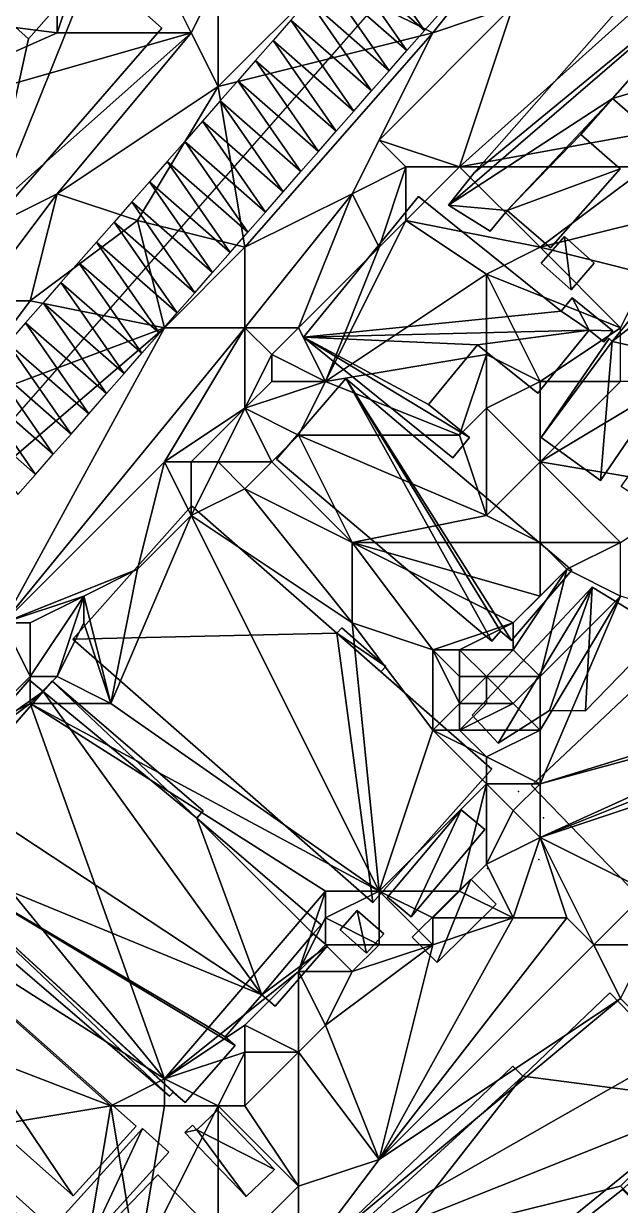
# Model space of a CAD drawing. Header units: metres. Extents: x -1103 to 901, y -902 to 905.
# Drawn here: x -1042.5 to -998, y -407.4 to -319.3 of the extents above; entities that cross this region are included whole.
import ezdxf

# ---------------------------------------------------------------- set-up
doc = ezdxf.new("R2010")
doc.units = ezdxf.units.M
for name, color, linetype in [('OSM_BUILDING_FOOTPRINTS', 7, 'CONTINUOUS'), ('OSM_BUILDING_ROOFS', 1, 'CONTINUOUS'), ('OSM_BUILDING_WALLS', 8, 'CONTINUOUS'), ('OSM_ROAD_AXES', 2, 'CONTINUOUS'), ('OSM_ROAD_SURFACE', 9, 'CONTINUOUS'), ('OSM_TERRAIN', 3, 'CONTINUOUS'), ('OSM_TREES', 3, 'CONTINUOUS')]:
    doc.layers.add(name, color=color, linetype=linetype)

msp = doc.modelspace()

# ---------------------------------------------------------------- linework, layer by layer
at = {"layer": 'OSM_BUILDING_FOOTPRINTS'}
for points in [[(-991.237, -310.369, 18.866), (-1008.922, -330.441, 18.866), (-1010.823, -332.863, 18.866), (-1007.728, -334.787, 18.866), (-1006.457, -333.25, 18.866), (-1003.24, -336.048, 18.866), (-998.045, -330.142, 18.866), (-1000.974, -327.599, 18.866), (-998.598, -324.9, 18.866), (-992.076, -330.574, 18.866), (-982.504, -320.112, 18.866), (-989.158, -314.173, 18.866), (-988.164, -313.034, 18.866), (-991.237, -310.369, 18.866)], [(-1052.794, -326.052, 21.877), (-1049.356, -322.391, 21.877), (-1046.306, -325.112, 21.877), (-1045.51, -324.26, 21.877), (-1047.079, -323.209, 21.877), (-1043.354, -319.35, 21.877), (-1042.127, -320.445, 21.877), (-1037.363, -315.048, 21.877), (-1032.19, -319.67, 21.877), (-1045.277, -334.722, 21.877), (-1046.372, -335.75, 21.877), (-1047.499, -335.783, 21.877), (-1054.065, -329.845, 21.877), (-1051.667, -327.113, 21.877), (-1052.794, -326.052, 21.877)], [(-1013.056, -332.2, 17.878), (-1002.422, -340.77, 17.878), (-1001.615, -339.775, 17.878), (-998.587, -342.219, 17.878), (-999.261, -343.048, 17.878), (-1000.344, -342.175, 17.878), (-1004.18, -346.875, 17.878), (-1008.668, -343.259, 17.878), (-1012.315, -347.726, 17.878), (-1009.275, -350.182, 17.878), (-1010.502, -351.686, 17.878), (-1021.645, -342.706, 17.878), (-1013.056, -332.2, 17.878)], [(-1003.926, -337.176, 18.196), (-1002.19, -335.196, 18.196), (-999.968, -337.187, 18.196), (-1001.682, -339.167, 18.196), (-1003.926, -337.176, 18.196)], [(-994.751, -338.26, 15.894), (-992.739, -338.414, 15.894), (-991.413, -339.675, 15.894), (-990.96, -339.952, 15.894), (-988.738, -340.98, 15.894), (-983.819, -344.364, 15.894), (-992.838, -357.259, 15.894), (-997.956, -353.831, 15.894), (-991.733, -345.083, 15.894), (-993.237, -344.22, 15.894), (-999.504, -353.377, 15.894), (-1003.914, -350.17, 15.894), (-998.852, -342.794, 15.894), (-998.642, -343.026, 15.894), (-994.751, -338.26, 15.894)], [(-1018.483, -345.791, 17.576), (-1023.634, -351.796, 17.576), (-1007.606, -365.377, 17.576), (-1006.954, -364.613, 17.576), (-1006.125, -365.31, 17.576), (-1001.626, -360.068, 17.576), (-1018.483, -345.791, 17.576)], [(-1029.968, -355.269, 17.765), (-1038.821, -365.222, 17.765), (-1016.46, -384.852, 17.765), (-1007.606, -374.898, 17.765), (-1015.874, -367.644, 17.765), (-1015.509, -367.246, 17.765), (-1018.781, -364.381, 17.765), (-1019.146, -364.78, 17.765), (-1029.968, -355.269, 17.765)], [(-1009.076, -370.884, 15.405), (-1000.134, -361.34, 15.405), (-994.806, -364.58, 15.405), (-1000.631, -370.563, 15.405), (-1003.295, -370.541, 15.405), (-1007.119, -372.974, 15.405), (-1009.076, -370.884, 15.405)], [(-1029.58, -378.559, 16.825), (-1029.105, -378.006, 16.825), (-1040.369, -368.341, 16.825), (-1041.043, -369.115, 16.825), (-1042.071, -368.242, 16.825), (-1045.686, -372.4, 16.825), (-1044.669, -373.262, 16.825), (-1047.62, -376.646, 16.825), (-1048.526, -375.861, 16.825), (-1052.13, -380.008, 16.825), (-1051.113, -380.882, 16.825), (-1051.942, -381.844, 16.825), (-1031.614, -399.284, 16.825), (-1031.349, -398.985, 16.825), (-1030.442, -399.759, 16.825), (-1026.728, -395.502, 16.825), (-1027.469, -394.86, 16.825), (-1024.739, -391.73, 16.825), (-1023.744, -392.582, 16.825), (-1019.853, -388.092, 16.825), (-1020.914, -387.185, 16.825), (-1020.317, -386.511, 16.825), (-1029.58, -378.559, 16.825)], [(-1015.376, -384.453, 16.573), (-1009.883, -377.929, 16.573), (-1008.114, -379.399, 16.573), (-1013.619, -385.913, 16.573), (-1015.376, -384.453, 16.573)], [(-1013.541, -387.439, 15.42), (-1009.153, -383.104, 15.42), (-1007.274, -384.973, 15.42), (-1011.662, -389.319, 15.42), (-1013.541, -387.439, 15.42)], [(-1054.385, -383.525, 17.311), (-1059.049, -388.701, 17.311), (-1038.787, -406.716, 17.311), (-1034.112, -401.529, 17.311), (-1054.385, -383.525, 17.311)], [(-1018.913, -386.887, 16.364), (-1017.642, -385.449, 16.364), (-1015.653, -387.185, 16.364), (-1016.935, -388.623, 16.364), (-1018.913, -386.887, 16.364)], [(-1061.547, -390.006, 17.217), (-1053.025, -397.67, 17.217), (-1052.594, -397.194, 17.217), (-1049.753, -399.749, 17.217), (-1050.239, -400.28, 17.217), (-1040.335, -409.182, 17.217), (-1044.436, -413.683, 17.217), (-1057.126, -402.27, 17.217), (-1056.949, -402.082, 17.217), (-1065.526, -394.374, 17.217), (-1061.547, -390.006, 17.217)], [(-1005.295, -397.801, 12.733), (-1006.025, -397.049, 12.733), (-1039.804, -429.42, 12.733), (-1034.377, -435.005, 12.733), (-1042.468, -442.746, 12.733), (-1036.012, -449.392, 12.733), (-1031.093, -444.692, 12.733), (-1029.844, -445.975, 12.733), (-993.291, -410.95, 12.733), (-997.856, -406.239, 12.733), (-990.992, -399.659, 12.733), (-998.818, -391.597, 12.733), (-1005.295, -397.801, 12.733)], [(-1029.9, -401.462, 16.278), (-1030.464, -401.993, 16.278), (-1025.91, -406.76, 16.278), (-1023.799, -404.769, 16.278), (-1028.032, -400.334, 16.278), (-1029.58, -401.794, 16.278), (-1029.9, -401.462, 16.278)], [(-1039.429, -408.087, 16.932), (-1033.637, -401.695, 16.932), (-1031.669, -403.453, 16.932), (-1037.461, -409.856, 16.932), (-1039.429, -408.087, 16.932)], [(-1032.487, -405.156, 16.523), (-1028.209, -409.513, 16.523), (-1032.266, -413.45, 16.523), (-1036.356, -409.171, 16.523), (-1032.487, -405.156, 16.523)]]:
    msp.add_polyline3d(points, close=True, dxfattribs=at)
msp.add_polyline3d([(-996.74, -384.298, 14.446), (-1004.654, -376.137, 14.446), (-993.269, -365.409, 14.446)], dxfattribs=at)
at = {"layer": 'OSM_BUILDING_ROOFS'}
for points in [[(-989.158, -314.173, 33.666), (-991.237, -310.369, 33.666), (-1008.922, -330.441, 33.666)], [(-989.158, -314.173, 33.666), (-1008.922, -330.441, 33.666), (-1010.823, -332.863, 33.666)], [(-998.598, -324.9, 33.666), (-989.158, -314.173, 33.666), (-1010.823, -332.863, 33.666)], [(-998.598, -324.9, 33.666), (-982.504, -320.112, 33.666), (-989.158, -314.173, 33.666)], [(-1045.277, -334.722, 33.477), (-1032.19, -319.67, 33.477), (-1037.363, -315.048, 33.477)], [(-1045.277, -334.722, 33.477), (-1037.363, -315.048, 33.477), (-1042.127, -320.445, 33.477)], [(-1045.277, -334.722, 33.477), (-1042.127, -320.445, 33.477), (-1043.354, -319.35, 33.477)], [(-998.598, -324.9, 33.666), (-992.076, -330.574, 33.666), (-982.504, -320.112, 33.666)], [(-998.598, -324.9, 33.666), (-1010.823, -332.863, 33.666), (-1006.457, -333.25, 33.666)], [(-1006.457, -333.25, 33.666), (-1000.974, -327.599, 33.666), (-998.598, -324.9, 33.666)], [(-1006.457, -333.25, 33.666), (-998.045, -330.142, 33.666), (-1000.974, -327.599, 33.666)], [(-1006.457, -333.25, 33.666), (-1003.24, -336.048, 33.666), (-998.045, -330.142, 33.666)], [(-1002.422, -340.77, 32.678), (-1013.056, -332.2, 32.678), (-1021.645, -342.706, 32.678)], [(-1010.823, -332.863, 33.666), (-1007.728, -334.787, 33.666), (-1006.457, -333.25, 33.666)], [(-1002.19, -335.196, 28.196), (-1003.926, -337.176, 28.196), (-1001.682, -339.167, 28.196)], [(-1002.19, -335.196, 28.196), (-1001.682, -339.167, 28.196), (-999.968, -337.187, 28.196)], [(-992.739, -338.414, 33.894), (-994.751, -338.26, 33.894), (-998.642, -343.026, 33.894)], [(-992.739, -338.414, 33.894), (-998.642, -343.026, 33.894), (-993.237, -344.22, 33.894)], [(-1000.344, -342.175, 32.678), (-1001.615, -339.775, 32.678), (-1002.422, -340.77, 32.678)], [(-1000.344, -342.175, 32.678), (-998.587, -342.219, 32.678), (-1001.615, -339.775, 32.678)], [(-1000.344, -342.175, 32.678), (-1002.422, -340.77, 32.678), (-1021.645, -342.706, 32.678)], [(-1000.344, -342.175, 32.678), (-1021.645, -342.706, 32.678), (-1008.668, -343.259, 32.678)], [(-1021.645, -342.706, 32.678), (-1010.502, -351.686, 32.678), (-1009.275, -350.182, 32.678)], [(-1021.645, -342.706, 32.678), (-1009.275, -350.182, 32.678), (-1012.315, -347.726, 32.678)], [(-1021.645, -342.706, 32.678), (-1012.315, -347.726, 32.678), (-1008.668, -343.259, 32.678)], [(-1008.668, -343.259, 32.678), (-1004.18, -346.875, 32.678), (-1000.344, -342.175, 32.678)], [(-1000.344, -342.175, 32.678), (-999.261, -343.048, 32.678), (-998.587, -342.219, 32.678)], [(-998.642, -343.026, 33.894), (-998.852, -342.794, 33.894), (-1003.914, -350.17, 33.894)], [(-998.642, -343.026, 33.894), (-1003.914, -350.17, 33.894), (-999.504, -353.377, 33.894)], [(-998.642, -343.026, 33.894), (-999.504, -353.377, 33.894), (-993.237, -344.22, 33.894)], [(-1018.483, -345.791, 38.776), (-1023.634, -351.796, 38.776), (-1007.606, -365.377, 38.776)], [(-1006.125, -365.31, 38.776), (-1001.626, -360.068, 38.776), (-1018.483, -345.791, 38.776)], [(-1018.483, -345.791, 38.776), (-1007.606, -365.377, 38.776), (-1006.954, -364.613, 38.776)], [(-1018.483, -345.791, 38.776), (-1006.954, -364.613, 38.776), (-1006.125, -365.31, 38.776)], [(-1019.146, -364.78, 32.565), (-1029.968, -355.269, 32.565), (-1038.821, -365.222, 32.565)], [(-1000.134, -361.34, 25.405), (-1009.076, -370.884, 25.405), (-1007.119, -372.974, 25.405)], [(-1000.134, -361.34, 25.405), (-1007.119, -372.974, 25.405), (-1003.295, -370.541, 25.405)], [(-1000.134, -361.34, 25.405), (-1003.295, -370.541, 25.405), (-1000.631, -370.563, 25.405)], [(-1000.134, -361.34, 25.405), (-1000.631, -370.563, 25.405), (-994.806, -364.58, 25.405)], [(-1019.146, -364.78, 32.565), (-1015.509, -367.246, 32.565), (-1018.781, -364.381, 32.565)], [(-1019.146, -364.78, 32.565), (-1038.821, -365.222, 32.565), (-1016.46, -384.852, 32.565)], [(-1019.146, -364.78, 32.565), (-1016.46, -384.852, 32.565), (-1007.606, -374.898, 32.565)], [(-1019.146, -364.78, 32.565), (-1007.606, -374.898, 32.565), (-1015.874, -367.644, 32.565)], [(-1019.146, -364.78, 32.565), (-1015.874, -367.644, 32.565), (-1015.509, -367.246, 32.565)], [(-993.269, -365.409, 24.446), (-1004.654, -376.137, 24.446), (-996.74, -384.298, 24.446)], [(-1041.043, -369.115, 31.625), (-1042.071, -368.242, 31.625), (-1045.686, -372.4, 31.625)], [(-1041.043, -369.115, 31.625), (-1044.669, -373.262, 31.625), (-1047.62, -376.646, 31.625)], [(-1024.739, -391.73, 31.625), (-1041.043, -369.115, 31.625), (-1047.62, -376.646, 31.625)], [(-1041.043, -369.115, 31.625), (-1045.686, -372.4, 31.625), (-1044.669, -373.262, 31.625)], [(-1029.58, -378.559, 31.625), (-1040.369, -368.341, 31.625), (-1041.043, -369.115, 31.625)], [(-1024.739, -391.73, 31.625), (-1029.58, -378.559, 31.625), (-1041.043, -369.115, 31.625)], [(-1029.58, -378.559, 31.625), (-1029.105, -378.006, 31.625), (-1040.369, -368.341, 31.625)], [(-1024.739, -391.73, 31.625), (-1047.62, -376.646, 31.625), (-1051.113, -380.882, 31.625)], [(-1009.883, -377.929, 26.573), (-1015.376, -384.453, 26.573), (-1013.619, -385.913, 26.573)], [(-1009.883, -377.929, 26.573), (-1013.619, -385.913, 26.573), (-1008.114, -379.399, 26.573)], [(-1020.914, -387.185, 31.625), (-1020.317, -386.511, 31.625), (-1029.58, -378.559, 31.625)], [(-1024.739, -391.73, 31.625), (-1020.914, -387.185, 31.625), (-1029.58, -378.559, 31.625)], [(-1051.113, -380.882, 31.625), (-1051.942, -381.844, 31.625), (-1031.614, -399.284, 31.625)], [(-1051.113, -380.882, 31.625), (-1031.614, -399.284, 31.625), (-1031.349, -398.985, 31.625)], [(-1051.113, -380.882, 31.625), (-1031.349, -398.985, 31.625), (-1030.442, -399.759, 31.625)], [(-1051.113, -380.882, 31.625), (-1030.442, -399.759, 31.625), (-1026.728, -395.502, 31.625)], [(-1051.113, -380.882, 31.625), (-1026.728, -395.502, 31.625), (-1027.469, -394.86, 31.625)], [(-1051.113, -380.882, 31.625), (-1027.469, -394.86, 31.625), (-1024.739, -391.73, 31.625)], [(-1009.153, -383.104, 25.42), (-1013.541, -387.439, 25.42), (-1011.662, -389.319, 25.42)], [(-1009.153, -383.104, 25.42), (-1011.662, -389.319, 25.42), (-1007.274, -384.973, 25.42)], [(-1038.787, -406.716, 32.111), (-1054.385, -383.525, 32.111), (-1059.049, -388.701, 32.111)], [(-1038.787, -406.716, 32.111), (-1034.112, -401.529, 32.111), (-1054.385, -383.525, 32.111)], [(-1017.642, -385.449, 26.364), (-1018.913, -386.887, 26.364), (-1016.935, -388.623, 26.364)], [(-1017.642, -385.449, 26.364), (-1016.935, -388.623, 26.364), (-1015.653, -387.185, 26.364)], [(-1024.739, -391.73, 31.625), (-1019.853, -388.092, 31.625), (-1020.914, -387.185, 31.625)], [(-1024.739, -391.73, 31.625), (-1023.744, -392.582, 31.625), (-1019.853, -388.092, 31.625)], [(-990.992, -399.659, 17.933), (-998.818, -391.597, 17.933), (-1005.295, -397.801, 17.933)], [(-1005.295, -397.801, 17.933), (-1006.025, -397.049, 17.933), (-1039.804, -429.42, 17.933)], [(-1005.295, -397.801, 17.933), (-1039.804, -429.42, 17.933), (-1034.377, -435.005, 17.933)], [(-1034.377, -435.005, 17.933), (-990.992, -399.659, 17.933), (-1005.295, -397.801, 17.933)], [(-1034.377, -435.005, 17.933), (-997.856, -406.239, 17.933), (-990.992, -399.659, 17.933)], [(-1056.949, -402.082, 32.017), (-1040.335, -409.182, 32.017), (-1050.239, -400.28, 32.017)], [(-1029.58, -401.794, 26.278), (-1023.799, -404.769, 26.278), (-1028.032, -400.334, 26.278)], [(-1033.637, -401.695, 26.932), (-1039.429, -408.087, 26.932), (-1037.461, -409.856, 26.932)], [(-1033.637, -401.695, 26.932), (-1037.461, -409.856, 26.932), (-1031.669, -403.453, 26.932)], [(-1029.58, -401.794, 26.278), (-1029.9, -401.462, 26.278), (-1030.464, -401.993, 26.278)], [(-1056.949, -402.082, 32.017), (-1044.436, -413.683, 32.017), (-1040.335, -409.182, 32.017)], [(-1029.58, -401.794, 26.278), (-1030.464, -401.993, 26.278), (-1025.91, -406.76, 26.278)], [(-1029.58, -401.794, 26.278), (-1025.91, -406.76, 26.278), (-1023.799, -404.769, 26.278)], [(-1028.209, -409.513, 24.923), (-1032.487, -405.156, 24.923), (-1036.356, -409.171, 24.923)], [(-1034.377, -435.005, 17.933), (-993.291, -410.95, 17.933), (-997.856, -406.239, 17.933)]]:
    msp.add_3dface(points, dxfattribs=at)
at = {"layer": 'OSM_BUILDING_WALLS'}
for points in [[(-991.237, -310.369, 18.866), (-1008.922, -330.441, 18.866), (-1008.922, -330.441, 33.666)], [(-991.237, -310.369, 18.866), (-1008.922, -330.441, 33.666), (-991.237, -310.369, 33.666)], [(-1037.363, -315.048, 21.877), (-1042.127, -320.445, 21.877), (-1042.127, -320.445, 33.477)], [(-1037.363, -315.048, 21.877), (-1042.127, -320.445, 33.477), (-1037.363, -315.048, 33.477)], [(-1032.19, -319.67, 21.877), (-1037.363, -315.048, 21.877), (-1037.363, -315.048, 33.477)], [(-1032.19, -319.67, 21.877), (-1037.363, -315.048, 33.477), (-1032.19, -319.67, 33.477)], [(-1045.277, -334.722, 21.877), (-1032.19, -319.67, 21.877), (-1032.19, -319.67, 33.477)], [(-1045.277, -334.722, 21.877), (-1032.19, -319.67, 33.477), (-1045.277, -334.722, 33.477)], [(-1042.127, -320.445, 21.877), (-1043.354, -319.35, 21.877), (-1043.354, -319.35, 33.477)], [(-1042.127, -320.445, 21.877), (-1043.354, -319.35, 33.477), (-1042.127, -320.445, 33.477)], [(-1000.974, -327.599, 18.866), (-998.598, -324.9, 18.866), (-998.598, -324.9, 33.666)], [(-1000.974, -327.599, 18.866), (-998.598, -324.9, 33.666), (-1000.974, -327.599, 33.666)], [(-998.598, -324.9, 18.866), (-992.076, -330.574, 18.866), (-992.076, -330.574, 33.666)], [(-998.598, -324.9, 18.866), (-992.076, -330.574, 33.666), (-998.598, -324.9, 33.666)], [(-998.045, -330.142, 18.866), (-1000.974, -327.599, 18.866), (-1000.974, -327.599, 33.666)], [(-998.045, -330.142, 18.866), (-1000.974, -327.599, 33.666), (-998.045, -330.142, 33.666)], [(-1003.24, -336.048, 18.866), (-998.045, -330.142, 18.866), (-998.045, -330.142, 33.666)], [(-1003.24, -336.048, 18.866), (-998.045, -330.142, 33.666), (-1003.24, -336.048, 33.666)], [(-1008.922, -330.441, 18.866), (-1010.823, -332.863, 18.866), (-1010.823, -332.863, 33.666)], [(-1008.922, -330.441, 18.866), (-1010.823, -332.863, 33.666), (-1008.922, -330.441, 33.666)], [(-1013.056, -332.2, 17.878), (-1021.645, -342.706, 17.878), (-1021.645, -342.706, 32.678)], [(-1013.056, -332.2, 17.878), (-1021.645, -342.706, 32.678), (-1013.056, -332.2, 32.678)], [(-1002.422, -340.77, 17.878), (-1013.056, -332.2, 17.878), (-1013.056, -332.2, 32.678)], [(-1002.422, -340.77, 17.878), (-1013.056, -332.2, 32.678), (-1002.422, -340.77, 32.678)], [(-1010.823, -332.863, 18.866), (-1007.728, -334.787, 18.866), (-1007.728, -334.787, 33.666)], [(-1010.823, -332.863, 18.866), (-1007.728, -334.787, 33.666), (-1010.823, -332.863, 33.666)], [(-1007.728, -334.787, 18.866), (-1006.457, -333.25, 18.866), (-1006.457, -333.25, 33.666)], [(-1007.728, -334.787, 18.866), (-1006.457, -333.25, 33.666), (-1007.728, -334.787, 33.666)], [(-1006.457, -333.25, 18.866), (-1003.24, -336.048, 18.866), (-1003.24, -336.048, 33.666)], [(-1006.457, -333.25, 18.866), (-1003.24, -336.048, 33.666), (-1006.457, -333.25, 33.666)], [(-1002.19, -335.196, 18.196), (-1003.926, -337.176, 18.196), (-1003.926, -337.176, 28.196)], [(-1002.19, -335.196, 18.196), (-1003.926, -337.176, 28.196), (-1002.19, -335.196, 28.196)], [(-999.968, -337.187, 18.196), (-1002.19, -335.196, 18.196), (-1002.19, -335.196, 28.196)], [(-999.968, -337.187, 18.196), (-1002.19, -335.196, 28.196), (-999.968, -337.187, 28.196)], [(-1003.926, -337.176, 18.196), (-1001.682, -339.167, 18.196), (-1001.682, -339.167, 28.196)], [(-1003.926, -337.176, 18.196), (-1001.682, -339.167, 28.196), (-1003.926, -337.176, 28.196)], [(-1001.682, -339.167, 18.196), (-999.968, -337.187, 18.196), (-999.968, -337.187, 28.196)], [(-1001.682, -339.167, 18.196), (-999.968, -337.187, 28.196), (-1001.682, -339.167, 28.196)], [(-994.751, -338.26, 15.894), (-998.642, -343.026, 15.894), (-998.642, -343.026, 33.894)], [(-994.751, -338.26, 15.894), (-998.642, -343.026, 33.894), (-994.751, -338.26, 33.894)], [(-1001.615, -339.775, 17.878), (-1002.422, -340.77, 17.878), (-1002.422, -340.77, 32.678)], [(-1001.615, -339.775, 17.878), (-1002.422, -340.77, 32.678), (-1001.615, -339.775, 32.678)], [(-998.587, -342.219, 17.878), (-1001.615, -339.775, 17.878), (-1001.615, -339.775, 32.678)], [(-998.587, -342.219, 17.878), (-1001.615, -339.775, 32.678), (-998.587, -342.219, 32.678)], [(-1021.645, -342.706, 17.878), (-1010.502, -351.686, 17.878), (-1010.502, -351.686, 32.678)], [(-1021.645, -342.706, 17.878), (-1010.502, -351.686, 32.678), (-1021.645, -342.706, 32.678)], [(-1004.18, -346.875, 17.878), (-1000.344, -342.175, 17.878), (-1000.344, -342.175, 32.678)], [(-1004.18, -346.875, 17.878), (-1000.344, -342.175, 32.678), (-1004.18, -346.875, 32.678)], [(-1000.344, -342.175, 17.878), (-999.261, -343.048, 17.878), (-999.261, -343.048, 32.678)], [(-1000.344, -342.175, 17.878), (-999.261, -343.048, 32.678), (-1000.344, -342.175, 32.678)], [(-999.261, -343.048, 17.878), (-998.587, -342.219, 17.878), (-998.587, -342.219, 32.678)], [(-999.261, -343.048, 17.878), (-998.587, -342.219, 32.678), (-999.261, -343.048, 32.678)], [(-1012.315, -347.726, 17.878), (-1008.668, -343.259, 17.878), (-1008.668, -343.259, 32.678)], [(-1012.315, -347.726, 17.878), (-1008.668, -343.259, 32.678), (-1012.315, -347.726, 32.678)], [(-1008.668, -343.259, 17.878), (-1004.18, -346.875, 17.878), (-1004.18, -346.875, 32.678)], [(-1008.668, -343.259, 17.878), (-1004.18, -346.875, 32.678), (-1008.668, -343.259, 32.678)], [(-998.852, -342.794, 15.894), (-1003.914, -350.17, 15.894), (-1003.914, -350.17, 33.894)], [(-998.852, -342.794, 15.894), (-1003.914, -350.17, 33.894), (-998.852, -342.794, 33.894)], [(-998.642, -343.026, 15.894), (-998.852, -342.794, 15.894), (-998.852, -342.794, 33.894)], [(-998.642, -343.026, 15.894), (-998.852, -342.794, 33.894), (-998.642, -343.026, 33.894)], [(-999.504, -353.377, 15.894), (-993.237, -344.22, 15.894), (-993.237, -344.22, 33.894)], [(-999.504, -353.377, 15.894), (-993.237, -344.22, 33.894), (-999.504, -353.377, 33.894)], [(-1018.483, -345.791, 17.576), (-1023.634, -351.796, 17.576), (-1023.634, -351.796, 38.776)], [(-1018.483, -345.791, 17.576), (-1023.634, -351.796, 38.776), (-1018.483, -345.791, 38.776)], [(-1001.626, -360.068, 17.576), (-1018.483, -345.791, 17.576), (-1018.483, -345.791, 38.776)], [(-1001.626, -360.068, 17.576), (-1018.483, -345.791, 38.776), (-1001.626, -360.068, 38.776)], [(-1009.275, -350.182, 17.878), (-1012.315, -347.726, 17.878), (-1012.315, -347.726, 32.678)], [(-1009.275, -350.182, 17.878), (-1012.315, -347.726, 32.678), (-1009.275, -350.182, 32.678)], [(-1010.502, -351.686, 17.878), (-1009.275, -350.182, 17.878), (-1009.275, -350.182, 32.678)], [(-1010.502, -351.686, 17.878), (-1009.275, -350.182, 32.678), (-1010.502, -351.686, 32.678)], [(-1003.914, -350.17, 15.894), (-999.504, -353.377, 15.894), (-999.504, -353.377, 33.894)], [(-1003.914, -350.17, 15.894), (-999.504, -353.377, 33.894), (-1003.914, -350.17, 33.894)], [(-1023.634, -351.796, 17.576), (-1007.606, -365.377, 17.576), (-1007.606, -365.377, 38.776)], [(-1023.634, -351.796, 17.576), (-1007.606, -365.377, 38.776), (-1023.634, -351.796, 38.776)], [(-1029.968, -355.269, 17.765), (-1038.821, -365.222, 17.765), (-1038.821, -365.222, 32.565)], [(-1029.968, -355.269, 17.765), (-1038.821, -365.222, 32.565), (-1029.968, -355.269, 32.565)], [(-1019.146, -364.78, 17.765), (-1029.968, -355.269, 17.765), (-1029.968, -355.269, 32.565)], [(-1019.146, -364.78, 17.765), (-1029.968, -355.269, 32.565), (-1019.146, -364.78, 32.565)], [(-1006.125, -365.31, 17.576), (-1001.626, -360.068, 17.576), (-1001.626, -360.068, 38.776)], [(-1006.125, -365.31, 17.576), (-1001.626, -360.068, 38.776), (-1006.125, -365.31, 38.776)], [(-1000.134, -361.34, 15.405), (-1009.076, -370.884, 15.405), (-1009.076, -370.884, 25.405)], [(-1000.134, -361.34, 15.405), (-1009.076, -370.884, 25.405), (-1000.134, -361.34, 25.405)], [(-994.806, -364.58, 15.405), (-1000.134, -361.34, 15.405), (-1000.134, -361.34, 25.405)], [(-994.806, -364.58, 15.405), (-1000.134, -361.34, 25.405), (-994.806, -364.58, 25.405)], [(-1018.781, -364.381, 17.765), (-1019.146, -364.78, 17.765), (-1019.146, -364.78, 32.565)], [(-1018.781, -364.381, 17.765), (-1019.146, -364.78, 32.565), (-1018.781, -364.381, 32.565)], [(-1015.509, -367.246, 17.765), (-1018.781, -364.381, 17.765), (-1018.781, -364.381, 32.565)], [(-1015.509, -367.246, 17.765), (-1018.781, -364.381, 32.565), (-1015.509, -367.246, 32.565)], [(-1007.606, -365.377, 17.576), (-1006.954, -364.613, 17.576), (-1006.954, -364.613, 38.776)], [(-1007.606, -365.377, 17.576), (-1006.954, -364.613, 38.776), (-1007.606, -365.377, 38.776)], [(-1006.954, -364.613, 17.576), (-1006.125, -365.31, 17.576), (-1006.125, -365.31, 38.776)], [(-1006.954, -364.613, 17.576), (-1006.125, -365.31, 38.776), (-1006.954, -364.613, 38.776)], [(-1000.631, -370.563, 15.405), (-994.806, -364.58, 15.405), (-994.806, -364.58, 25.405)], [(-1000.631, -370.563, 15.405), (-994.806, -364.58, 25.405), (-1000.631, -370.563, 25.405)], [(-1038.821, -365.222, 17.765), (-1016.46, -384.852, 17.765), (-1016.46, -384.852, 32.565)], [(-1038.821, -365.222, 17.765), (-1016.46, -384.852, 32.565), (-1038.821, -365.222, 32.565)], [(-993.269, -365.409, 14.446), (-1004.654, -376.137, 14.446), (-1004.654, -376.137, 24.446)], [(-993.269, -365.409, 14.446), (-1004.654, -376.137, 24.446), (-993.269, -365.409, 24.446)], [(-1015.874, -367.644, 17.765), (-1015.509, -367.246, 17.765), (-1015.509, -367.246, 32.565)], [(-1015.874, -367.644, 17.765), (-1015.509, -367.246, 32.565), (-1015.874, -367.644, 32.565)], [(-1042.071, -368.242, 16.825), (-1045.686, -372.4, 16.825), (-1045.686, -372.4, 31.625)], [(-1042.071, -368.242, 16.825), (-1045.686, -372.4, 31.625), (-1042.071, -368.242, 31.625)], [(-1041.043, -369.115, 16.825), (-1042.071, -368.242, 16.825), (-1042.071, -368.242, 31.625)], [(-1041.043, -369.115, 16.825), (-1042.071, -368.242, 31.625), (-1041.043, -369.115, 31.625)], [(-1007.606, -374.898, 17.765), (-1015.874, -367.644, 17.765), (-1015.874, -367.644, 32.565)], [(-1007.606, -374.898, 17.765), (-1015.874, -367.644, 32.565), (-1007.606, -374.898, 32.565)], [(-1040.369, -368.341, 16.825), (-1041.043, -369.115, 16.825), (-1041.043, -369.115, 31.625)], [(-1040.369, -368.341, 16.825), (-1041.043, -369.115, 31.625), (-1040.369, -368.341, 31.625)], [(-1029.105, -378.006, 16.825), (-1040.369, -368.341, 16.825), (-1040.369, -368.341, 31.625)], [(-1029.105, -378.006, 16.825), (-1040.369, -368.341, 31.625), (-1029.105, -378.006, 31.625)], [(-1009.076, -370.884, 15.405), (-1007.119, -372.974, 15.405), (-1007.119, -372.974, 25.405)], [(-1009.076, -370.884, 15.405), (-1007.119, -372.974, 25.405), (-1009.076, -370.884, 25.405)], [(-1007.119, -372.974, 15.405), (-1003.295, -370.541, 15.405), (-1003.295, -370.541, 25.405)], [(-1007.119, -372.974, 15.405), (-1003.295, -370.541, 25.405), (-1007.119, -372.974, 25.405)], [(-1003.295, -370.541, 15.405), (-1000.631, -370.563, 15.405), (-1000.631, -370.563, 25.405)], [(-1003.295, -370.541, 15.405), (-1000.631, -370.563, 25.405), (-1003.295, -370.541, 25.405)], [(-1016.46, -384.852, 17.765), (-1007.606, -374.898, 17.765), (-1007.606, -374.898, 32.565)], [(-1016.46, -384.852, 17.765), (-1007.606, -374.898, 32.565), (-1016.46, -384.852, 32.565)], [(-1004.654, -376.137, 14.446), (-996.74, -384.298, 14.446), (-996.74, -384.298, 24.446)], [(-1004.654, -376.137, 14.446), (-996.74, -384.298, 24.446), (-1004.654, -376.137, 24.446)], [(-1009.883, -377.929, 16.573), (-1015.376, -384.453, 16.573), (-1015.376, -384.453, 26.573)], [(-1009.883, -377.929, 16.573), (-1015.376, -384.453, 26.573), (-1009.883, -377.929, 26.573)], [(-1008.114, -379.399, 16.573), (-1009.883, -377.929, 16.573), (-1009.883, -377.929, 26.573)], [(-1008.114, -379.399, 16.573), (-1009.883, -377.929, 26.573), (-1008.114, -379.399, 26.573)], [(-1029.58, -378.559, 16.825), (-1029.105, -378.006, 16.825), (-1029.105, -378.006, 31.625)], [(-1029.58, -378.559, 16.825), (-1029.105, -378.006, 31.625), (-1029.58, -378.559, 31.625)], [(-1020.317, -386.511, 16.825), (-1029.58, -378.559, 16.825), (-1029.58, -378.559, 31.625)], [(-1020.317, -386.511, 16.825), (-1029.58, -378.559, 31.625), (-1020.317, -386.511, 31.625)], [(-1013.619, -385.913, 16.573), (-1008.114, -379.399, 16.573), (-1008.114, -379.399, 26.573)], [(-1013.619, -385.913, 16.573), (-1008.114, -379.399, 26.573), (-1013.619, -385.913, 26.573)], [(-1051.942, -381.844, 16.825), (-1031.614, -399.284, 16.825), (-1031.614, -399.284, 31.625)], [(-1051.942, -381.844, 16.825), (-1031.614, -399.284, 31.625), (-1051.942, -381.844, 31.625)], [(-1009.153, -383.104, 15.42), (-1013.541, -387.439, 15.42), (-1013.541, -387.439, 25.42)], [(-1009.153, -383.104, 15.42), (-1013.541, -387.439, 25.42), (-1009.153, -383.104, 25.42)], [(-1007.274, -384.973, 15.42), (-1009.153, -383.104, 15.42), (-1009.153, -383.104, 25.42)], [(-1007.274, -384.973, 15.42), (-1009.153, -383.104, 25.42), (-1007.274, -384.973, 25.42)], [(-1034.112, -401.529, 17.311), (-1054.385, -383.525, 17.311), (-1054.385, -383.525, 32.111)], [(-1034.112, -401.529, 17.311), (-1054.385, -383.525, 32.111), (-1034.112, -401.529, 32.111)], [(-1015.376, -384.453, 16.573), (-1013.619, -385.913, 16.573), (-1013.619, -385.913, 26.573)], [(-1015.376, -384.453, 16.573), (-1013.619, -385.913, 26.573), (-1015.376, -384.453, 26.573)], [(-1011.662, -389.319, 15.42), (-1007.274, -384.973, 15.42), (-1007.274, -384.973, 25.42)], [(-1011.662, -389.319, 15.42), (-1007.274, -384.973, 25.42), (-1011.662, -389.319, 25.42)], [(-1017.642, -385.449, 16.364), (-1018.913, -386.887, 16.364), (-1018.913, -386.887, 26.364)], [(-1017.642, -385.449, 16.364), (-1018.913, -386.887, 26.364), (-1017.642, -385.449, 26.364)], [(-1015.653, -387.185, 16.364), (-1017.642, -385.449, 16.364), (-1017.642, -385.449, 26.364)], [(-1015.653, -387.185, 16.364), (-1017.642, -385.449, 26.364), (-1015.653, -387.185, 26.364)], [(-1020.914, -387.185, 16.825), (-1020.317, -386.511, 16.825), (-1020.317, -386.511, 31.625)], [(-1020.914, -387.185, 16.825), (-1020.317, -386.511, 31.625), (-1020.914, -387.185, 31.625)], [(-1019.853, -388.092, 16.825), (-1020.914, -387.185, 16.825), (-1020.914, -387.185, 31.625)], [(-1019.853, -388.092, 16.825), (-1020.914, -387.185, 31.625), (-1019.853, -388.092, 31.625)], [(-1018.913, -386.887, 16.364), (-1016.935, -388.623, 16.364), (-1016.935, -388.623, 26.364)], [(-1018.913, -386.887, 16.364), (-1016.935, -388.623, 26.364), (-1018.913, -386.887, 26.364)], [(-1016.935, -388.623, 16.364), (-1015.653, -387.185, 16.364), (-1015.653, -387.185, 26.364)], [(-1016.935, -388.623, 16.364), (-1015.653, -387.185, 26.364), (-1016.935, -388.623, 26.364)], [(-1013.541, -387.439, 15.42), (-1011.662, -389.319, 15.42), (-1011.662, -389.319, 25.42)], [(-1013.541, -387.439, 15.42), (-1011.662, -389.319, 25.42), (-1013.541, -387.439, 25.42)], [(-1023.744, -392.582, 16.825), (-1019.853, -388.092, 16.825), (-1019.853, -388.092, 31.625)], [(-1023.744, -392.582, 16.825), (-1019.853, -388.092, 31.625), (-1023.744, -392.582, 31.625)], [(-1059.049, -388.701, 17.311), (-1038.787, -406.716, 17.311), (-1038.787, -406.716, 32.111)], [(-1059.049, -388.701, 17.311), (-1038.787, -406.716, 32.111), (-1059.049, -388.701, 32.111)], [(-1027.469, -394.86, 16.825), (-1024.739, -391.73, 16.825), (-1024.739, -391.73, 31.625)], [(-1027.469, -394.86, 16.825), (-1024.739, -391.73, 31.625), (-1027.469, -394.86, 31.625)], [(-1024.739, -391.73, 16.825), (-1023.744, -392.582, 16.825), (-1023.744, -392.582, 31.625)], [(-1024.739, -391.73, 16.825), (-1023.744, -392.582, 31.625), (-1024.739, -391.73, 31.625)], [(-998.818, -391.597, 12.733), (-1005.295, -397.801, 12.733), (-1005.295, -397.801, 17.933)], [(-998.818, -391.597, 12.733), (-1005.295, -397.801, 17.933), (-998.818, -391.597, 17.933)], [(-990.992, -399.659, 12.733), (-998.818, -391.597, 12.733), (-998.818, -391.597, 17.933)], [(-990.992, -399.659, 12.733), (-998.818, -391.597, 17.933), (-990.992, -399.659, 17.933)], [(-1030.442, -399.759, 16.825), (-1026.728, -395.502, 16.825), (-1026.728, -395.502, 31.625)], [(-1030.442, -399.759, 16.825), (-1026.728, -395.502, 31.625), (-1030.442, -399.759, 31.625)], [(-1026.728, -395.502, 16.825), (-1027.469, -394.86, 16.825), (-1027.469, -394.86, 31.625)], [(-1026.728, -395.502, 16.825), (-1027.469, -394.86, 31.625), (-1026.728, -395.502, 31.625)], [(-1006.025, -397.049, 12.733), (-1039.804, -429.42, 12.733), (-1039.804, -429.42, 17.933)], [(-1006.025, -397.049, 12.733), (-1039.804, -429.42, 17.933), (-1006.025, -397.049, 17.933)], [(-1005.295, -397.801, 12.733), (-1006.025, -397.049, 12.733), (-1006.025, -397.049, 17.933)], [(-1005.295, -397.801, 12.733), (-1006.025, -397.049, 17.933), (-1005.295, -397.801, 17.933)], [(-1031.614, -399.284, 16.825), (-1031.349, -398.985, 16.825), (-1031.349, -398.985, 31.625)], [(-1031.614, -399.284, 16.825), (-1031.349, -398.985, 31.625), (-1031.614, -399.284, 31.625)], [(-1031.349, -398.985, 16.825), (-1030.442, -399.759, 16.825), (-1030.442, -399.759, 31.625)], [(-1031.349, -398.985, 16.825), (-1030.442, -399.759, 31.625), (-1031.349, -398.985, 31.625)], [(-1040.335, -409.182, 17.217), (-1050.239, -400.28, 17.217), (-1050.239, -400.28, 32.017)], [(-1040.335, -409.182, 17.217), (-1050.239, -400.28, 32.017), (-1040.335, -409.182, 32.017)], [(-1028.032, -400.334, 16.278), (-1029.58, -401.794, 16.278), (-1029.58, -401.794, 26.278)], [(-1028.032, -400.334, 16.278), (-1029.58, -401.794, 26.278), (-1028.032, -400.334, 26.278)], [(-1023.799, -404.769, 16.278), (-1028.032, -400.334, 16.278), (-1028.032, -400.334, 26.278)], [(-1023.799, -404.769, 16.278), (-1028.032, -400.334, 26.278), (-1023.799, -404.769, 26.278)], [(-1033.637, -401.695, 16.932), (-1039.429, -408.087, 16.932), (-1039.429, -408.087, 26.932)], [(-1033.637, -401.695, 16.932), (-1039.429, -408.087, 26.932), (-1033.637, -401.695, 26.932)], [(-1038.787, -406.716, 17.311), (-1034.112, -401.529, 17.311), (-1034.112, -401.529, 32.111)], [(-1038.787, -406.716, 17.311), (-1034.112, -401.529, 32.111), (-1038.787, -406.716, 32.111)], [(-1031.669, -403.453, 16.932), (-1033.637, -401.695, 16.932), (-1033.637, -401.695, 26.932)], [(-1031.669, -403.453, 16.932), (-1033.637, -401.695, 26.932), (-1031.669, -403.453, 26.932)], [(-1029.9, -401.462, 16.278), (-1030.464, -401.993, 16.278), (-1030.464, -401.993, 26.278)], [(-1029.9, -401.462, 16.278), (-1030.464, -401.993, 26.278), (-1029.9, -401.462, 26.278)], [(-1029.58, -401.794, 16.278), (-1029.9, -401.462, 16.278), (-1029.9, -401.462, 26.278)], [(-1029.58, -401.794, 16.278), (-1029.9, -401.462, 26.278), (-1029.58, -401.794, 26.278)], [(-1030.464, -401.993, 16.278), (-1025.91, -406.76, 16.278), (-1025.91, -406.76, 26.278)], [(-1030.464, -401.993, 16.278), (-1025.91, -406.76, 26.278), (-1030.464, -401.993, 26.278)], [(-1037.461, -409.856, 16.932), (-1031.669, -403.453, 16.932), (-1031.669, -403.453, 26.932)], [(-1037.461, -409.856, 16.932), (-1031.669, -403.453, 26.932), (-1037.461, -409.856, 26.932)], [(-1032.487, -405.156, 16.523), (-1036.356, -409.171, 16.523), (-1036.356, -409.171, 24.923)], [(-1032.487, -405.156, 16.523), (-1036.356, -409.171, 24.923), (-1032.487, -405.156, 24.923)], [(-1028.209, -409.513, 16.523), (-1032.487, -405.156, 16.523), (-1032.487, -405.156, 24.923)], [(-1028.209, -409.513, 16.523), (-1032.487, -405.156, 24.923), (-1028.209, -409.513, 24.923)], [(-1025.91, -406.76, 16.278), (-1023.799, -404.769, 16.278), (-1023.799, -404.769, 26.278)], [(-1025.91, -406.76, 16.278), (-1023.799, -404.769, 26.278), (-1025.91, -406.76, 26.278)]]:
    msp.add_3dface(points, dxfattribs=at)
at = {"layer": 'OSM_ROAD_AXES'}
msp.add_polyline3d([(-993.215, -291.613, 21.554), (-1044.603, -350.293, 22.779), (-1100, -412.945, 18.047)], dxfattribs=at)
at = {"layer": 'OSM_ROAD_SURFACE'}
for points in [[(-1017.307, -313.051, 22.437), (-1018.624, -314.556, 22.395), (-1012.606, -319.827, 22.304)], [(-1017.307, -313.051, 22.437), (-1012.606, -319.827, 22.304), (-1011.288, -318.322, 22.3)], [(-1018.624, -314.556, 22.395), (-1019.942, -316.061, 22.369), (-1013.923, -321.331, 22.321)], [(-1018.624, -314.556, 22.395), (-1013.923, -321.331, 22.321), (-1012.606, -319.827, 22.304)], [(-1019.942, -316.061, 22.369), (-1021.26, -317.565, 22.379), (-1015.241, -322.836, 22.34)], [(-1019.942, -316.061, 22.369), (-1015.241, -322.836, 22.34), (-1013.923, -321.331, 22.321)], [(-1021.26, -317.565, 22.379), (-1022.577, -319.07, 22.389), (-1016.559, -324.34, 22.36)], [(-1021.26, -317.565, 22.379), (-1016.559, -324.34, 22.36), (-1015.241, -322.836, 22.34)], [(-1022.577, -319.07, 22.389), (-1023.895, -320.574, 22.399), (-1017.876, -325.845, 22.38)], [(-1022.577, -319.07, 22.389), (-1017.876, -325.845, 22.38), (-1016.559, -324.34, 22.36)], [(-1023.895, -320.574, 22.399), (-1025.212, -322.079, 22.409), (-1019.194, -327.35, 22.399)], [(-1023.895, -320.574, 22.399), (-1019.194, -327.35, 22.399), (-1017.876, -325.845, 22.38)], [(-1025.212, -322.079, 22.409), (-1026.53, -323.584, 22.42), (-1020.512, -328.854, 22.419)], [(-1025.212, -322.079, 22.409), (-1020.512, -328.854, 22.419), (-1019.194, -327.35, 22.399)], [(-1026.53, -323.584, 22.42), (-1027.848, -325.088, 22.439), (-1021.829, -330.359, 22.439)], [(-1026.53, -323.584, 22.42), (-1021.829, -330.359, 22.439), (-1020.512, -328.854, 22.419)], [(-1027.848, -325.088, 22.439), (-1029.165, -326.593, 22.471), (-1023.147, -331.863, 22.458)], [(-1027.848, -325.088, 22.439), (-1023.147, -331.863, 22.458), (-1021.829, -330.359, 22.439)], [(-1029.165, -326.593, 22.471), (-1030.483, -328.098, 22.507), (-1024.464, -333.368, 22.478)], [(-1029.165, -326.593, 22.471), (-1024.464, -333.368, 22.478), (-1023.147, -331.863, 22.458)], [(-1030.483, -328.098, 22.507), (-1031.801, -329.602, 22.601), (-1025.782, -334.873, 22.498)], [(-1030.483, -328.098, 22.507), (-1025.782, -334.873, 22.498), (-1024.464, -333.368, 22.478)], [(-1031.801, -329.602, 22.601), (-1033.118, -331.107, 22.694), (-1027.1, -336.377, 22.543)], [(-1031.801, -329.602, 22.601), (-1027.1, -336.377, 22.543), (-1025.782, -334.873, 22.498)], [(-1033.118, -331.107, 22.694), (-1034.436, -332.611, 22.788), (-1028.417, -337.882, 22.62)], [(-1033.118, -331.107, 22.694), (-1028.417, -337.882, 22.62), (-1027.1, -336.377, 22.543)], [(-1034.436, -332.611, 22.788), (-1035.753, -334.116, 22.845), (-1029.735, -339.387, 22.697)], [(-1034.436, -332.611, 22.788), (-1029.735, -339.387, 22.697), (-1028.417, -337.882, 22.62)], [(-1035.753, -334.116, 22.845), (-1037.071, -335.621, 22.839), (-1031.053, -340.891, 22.774)], [(-1035.753, -334.116, 22.845), (-1031.053, -340.891, 22.774), (-1029.735, -339.387, 22.697)], [(-1037.071, -335.621, 22.839), (-1038.389, -337.125, 22.833), (-1032.37, -342.396, 22.823)], [(-1037.071, -335.621, 22.839), (-1032.37, -342.396, 22.823), (-1031.053, -340.891, 22.774)], [(-1038.389, -337.125, 22.833), (-1039.706, -338.63, 22.885), (-1033.688, -343.9, 22.789)], [(-1038.389, -337.125, 22.833), (-1033.688, -343.9, 22.789), (-1032.37, -342.396, 22.823)], [(-1039.706, -338.63, 22.885), (-1041.024, -340.134, 22.964), (-1035.005, -345.405, 22.755)], [(-1039.706, -338.63, 22.885), (-1035.005, -345.405, 22.755), (-1033.688, -343.9, 22.789)], [(-1041.024, -340.134, 22.964), (-1042.342, -341.639, 22.967), (-1036.323, -346.91, 22.721)], [(-1041.024, -340.134, 22.964), (-1036.323, -346.91, 22.721), (-1035.005, -345.405, 22.755)], [(-1042.342, -341.639, 22.967), (-1043.659, -343.144, 22.968), (-1037.641, -348.414, 22.687)], [(-1042.342, -341.639, 22.967), (-1037.641, -348.414, 22.687), (-1036.323, -346.91, 22.721)], [(-1043.659, -343.144, 22.968), (-1044.977, -344.648, 22.969), (-1038.958, -349.919, 22.653)], [(-1043.659, -343.144, 22.968), (-1038.958, -349.919, 22.653), (-1037.641, -348.414, 22.687)], [(-1044.977, -344.648, 22.969), (-1046.294, -346.153, 22.97), (-1040.276, -351.423, 22.619)], [(-1044.977, -344.648, 22.969), (-1040.276, -351.423, 22.619), (-1038.958, -349.919, 22.653)], [(-1046.294, -346.153, 22.97), (-1047.606, -347.65, 22.97), (-1041.6, -352.935, 22.585)], [(-1046.294, -346.153, 22.97), (-1041.6, -352.935, 22.585), (-1040.276, -351.423, 22.619)], [(-1047.606, -347.65, 22.97), (-1042.925, -354.434, 22.552), (-1041.6, -352.935, 22.585)]]:
    msp.add_3dface(points, dxfattribs=at)
at = {"layer": 'OSM_TERRAIN'}
for points in [[(-1040, -320, 23.931), (-1040, -308, 24.794), (-1056, -318, 24.302)], [(-1040, -320, 23.931), (-1036, -308, 24.404), (-1040, -308, 24.794)], [(-1040, -320, 23.931), (-1030, -320, 23.786), (-1036, -308, 24.404)], [(-1030, -320, 23.786), (-1028, -316, 23.956), (-1036, -308, 24.404)], [(-1012, -320, 22.248), (-1004, -310, 22.233), (-1020, -316, 22.32)], [(-1012, -320, 22.248), (-1006, -318, 21.599), (-1004, -310, 22.233)], [(-1010, -330, 21.012), (-988, -326, 21.04), (-990, -312, 21.04)], [(-1010, -330, 21.012), (-990, -312, 21.04), (-1006, -318, 21.599)], [(-1028, -324, 22.382), (-1028, -316, 23.956), (-1030, -320, 23.786)], [(-1028, -324, 22.382), (-1012, -320, 22.248), (-1020, -316, 22.32)], [(-1028, -316, 23.956), (-1028, -324, 22.382), (-1020, -316, 22.32)], [(-1058, -328, 23.91), (-1040, -320, 23.931), (-1056, -318, 24.302)], [(-1016, -328, 21.597), (-1010, -330, 21.012), (-1006, -318, 21.599)], [(-1016, -328, 21.597), (-1006, -318, 21.599), (-1012, -320, 22.248)], [(-1058, -328, 23.91), (-1048, -336, 23.875), (-1030, -320, 23.786)], [(-1058, -328, 23.91), (-1030, -320, 23.786), (-1040, -320, 23.931)], [(-1040, -332, 23.689), (-1030, -320, 23.786), (-1048, -336, 23.875)], [(-1040, -332, 23.689), (-1028, -324, 22.382), (-1030, -320, 23.786)], [(-1026, -336, 22.458), (-1012, -320, 22.248), (-1028, -324, 22.382)], [(-1026, -336, 22.458), (-1018, -332, 21.537), (-1012, -320, 22.248)], [(-1018, -332, 21.537), (-1016, -328, 21.597), (-1012, -320, 22.248)], [(-1040, -332, 23.689), (-1034, -334, 22.556), (-1028, -324, 22.382)], [(-1034, -334, 22.556), (-1026, -336, 22.458), (-1028, -324, 22.382)], [(-996, -330, 20.805), (-988, -326, 21.04), (-1010, -330, 21.012)], [(-1018, -332, 21.537), (-1014, -330, 20.842), (-1016, -328, 21.597)], [(-1014, -330, 20.842), (-1010, -330, 21.012), (-1016, -328, 21.597)], [(-1016, -336, 20.136), (-1014, -330, 20.842), (-1018, -332, 21.537)], [(-1016, -336, 20.136), (-1014, -334, 20.277), (-1014, -330, 20.842)], [(-1004, -336, 20.923), (-1010, -330, 21.012), (-1014, -334, 20.277)], [(-1014, -334, 20.277), (-1010, -330, 21.012), (-1014, -330, 20.842)], [(-1004, -336, 20.923), (-996, -330, 20.805), (-1010, -330, 21.012)], [(-996, -334, 20.144), (-996, -330, 20.805), (-1004, -336, 20.923)], [(-1046, -340, 23.266), (-1040, -332, 23.689), (-1048, -336, 23.875)], [(-1042, -340, 22.93), (-1040, -332, 23.689), (-1046, -340, 23.266)], [(-1042, -340, 22.93), (-1034, -334, 22.556), (-1040, -332, 23.689)], [(-1026, -342, 22.166), (-1018, -332, 21.537), (-1026, -336, 22.458)], [(-1026, -342, 22.166), (-1022, -342, 20.435), (-1018, -332, 21.537)], [(-1018, -332, 21.537), (-1022, -342, 20.435), (-1016, -336, 20.136)], [(-1042, -340, 22.93), (-1032, -342, 22.78), (-1034, -334, 22.556)], [(-1034, -334, 22.556), (-1032, -342, 22.78), (-1026, -336, 22.458)], [(-1020, -346, 20.16), (-1014, -334, 20.277), (-1016, -336, 20.136)], [(-1020, -346, 20.16), (-1008, -338, 20.311), (-1014, -334, 20.277)], [(-1014, -334, 20.277), (-1008, -338, 20.311), (-1004, -336, 20.923)], [(-996, -338, 19.111), (-996, -334, 20.144), (-1004, -336, 20.923)], [(-1032, -342, 22.78), (-1026, -342, 22.166), (-1026, -336, 22.458)], [(-1020, -346, 20.16), (-1016, -336, 20.136), (-1022, -342, 20.435)], [(-1008, -338, 20.311), (-998, -342, 19.939), (-1004, -336, 20.923)], [(-998, -342, 19.939), (-996, -338, 19.111), (-1004, -336, 20.923)], [(-1008, -344, 20.119), (-1008, -338, 20.311), (-1020, -346, 20.16)], [(-1008, -344, 20.119), (-1004, -346, 20.136), (-1008, -338, 20.311)], [(-1004, -346, 20.136), (-998, -342, 19.939), (-1008, -338, 20.311)], [(-1048, -348, 22.922), (-1032, -342, 22.78), (-1042, -340, 22.93)], [(-1048, -348, 22.922), (-1042, -340, 22.93), (-1046, -340, 23.266)], [(-1046, -354, 22.691), (-1032, -342, 22.78), (-1048, -348, 22.922)], [(-1044, -364, 21.91), (-1032, -342, 22.78), (-1046, -354, 22.691)], [(-1044, -364, 21.91), (-1032, -352, 22.023), (-1026, -342, 22.166)], [(-1044, -364, 21.91), (-1026, -342, 22.166), (-1032, -342, 22.78)], [(-1032, -352, 22.023), (-1026, -348, 21.986), (-1026, -342, 22.166)], [(-1026, -348, 21.986), (-1024, -344, 21.344), (-1026, -342, 22.166)], [(-1024, -344, 21.344), (-1022, -342, 20.435), (-1026, -342, 22.166)], [(-1024, -344, 21.344), (-1020, -346, 20.16), (-1022, -342, 20.435)], [(-1004, -346, 20.136), (-998, -346, 19.112), (-998, -342, 19.939)], [(-1026, -348, 21.986), (-1024, -346, 21.87), (-1024, -344, 21.344)], [(-1024, -346, 21.87), (-1020, -346, 20.16), (-1024, -344, 21.344)], [(-1010, -350, 20.136), (-1008, -344, 20.119), (-1020, -346, 20.16)], [(-1010, -350, 20.136), (-1008, -348, 19.7), (-1008, -344, 20.119)], [(-1008, -348, 19.7), (-1004, -346, 20.136), (-1008, -344, 20.119)], [(-1022, -350, 19.787), (-1020, -346, 20.16), (-1026, -348, 21.986)], [(-1026, -348, 21.986), (-1020, -346, 20.16), (-1024, -346, 21.87)], [(-1022, -350, 19.787), (-1010, -350, 20.136), (-1020, -346, 20.16)], [(-1008, -348, 19.7), (-1004, -352, 18.823), (-1004, -346, 20.136)], [(-992, -354, 18.86), (-994, -346, 18.867), (-1004, -352, 18.823)], [(-1004, -352, 18.823), (-994, -346, 18.867), (-998, -346, 19.112)], [(-1004, -346, 20.136), (-1004, -352, 18.823), (-998, -346, 19.112)], [(-1032, -352, 22.023), (-1030, -352, 21.664), (-1026, -348, 21.986)], [(-1030, -352, 21.664), (-1028, -352, 21.806), (-1026, -348, 21.986)], [(-1028, -352, 21.806), (-1024, -352, 19.975), (-1026, -348, 21.986)], [(-1024, -352, 19.975), (-1022, -350, 19.787), (-1026, -348, 21.986)], [(-1008, -356, 19.787), (-1008, -348, 19.7), (-1010, -350, 20.136)], [(-1008, -356, 19.787), (-1004, -352, 18.823), (-1008, -348, 19.7)], [(-1018, -358, 19.978), (-1022, -350, 19.787), (-1024, -352, 19.975)], [(-1018, -358, 19.978), (-1008, -356, 19.787), (-1022, -350, 19.787)], [(-1008, -356, 19.787), (-1010, -350, 20.136), (-1022, -350, 19.787)], [(-1044, -364, 21.91), (-1034, -360, 20.216), (-1032, -352, 22.023)], [(-1034, -360, 20.216), (-1030, -356, 20.216), (-1032, -352, 22.023)], [(-1030, -356, 20.216), (-1030, -352, 21.664), (-1032, -352, 22.023)], [(-1030, -356, 20.216), (-1026, -354, 21.19), (-1028, -352, 21.806)], [(-1030, -356, 20.216), (-1028, -352, 21.806), (-1030, -352, 21.664)], [(-1026, -354, 21.19), (-1024, -352, 19.975), (-1028, -352, 21.806)], [(-1026, -354, 21.19), (-1018, -358, 19.978), (-1024, -352, 19.975)], [(-1008, -356, 19.787), (-1004, -358, 19.772), (-1004, -352, 18.823)], [(-1004, -358, 19.772), (-998, -358, 18.128), (-1004, -352, 18.823)], [(-998, -358, 18.128), (-992, -354, 18.86), (-1004, -352, 18.823)], [(-1030, -356, 20.216), (-1018, -364, 20.197), (-1026, -354, 21.19)], [(-1018, -364, 20.197), (-1018, -358, 19.978), (-1026, -354, 21.19)], [(-1036, -370, 20.243), (-1016, -384, 20.216), (-1030, -356, 20.216)], [(-1036, -370, 20.243), (-1030, -356, 20.216), (-1034, -360, 20.216)], [(-1016, -384, 20.216), (-1018, -364, 20.197), (-1030, -356, 20.216)], [(-1018, -358, 19.978), (-1004, -358, 19.772), (-1008, -356, 19.787)], [(-1018, -364, 20.197), (-1012, -366, 19.262), (-1018, -358, 19.978)], [(-1012, -366, 19.262), (-1006, -364, 19.787), (-1018, -358, 19.978)], [(-1006, -364, 19.787), (-1004, -362, 19.787), (-1018, -358, 19.978)], [(-1018, -358, 19.978), (-1004, -362, 19.787), (-1004, -358, 19.772)], [(-1004, -362, 19.787), (-1002, -360, 19.787), (-1004, -358, 19.772)], [(-1002, -360, 19.787), (-998, -358, 18.128), (-1004, -358, 19.772)], [(-1002, -360, 19.787), (-998, -362, 17.522), (-998, -358, 18.128)], [(-1038, -362, 20.847), (-1034, -360, 20.216), (-1044, -364, 21.91)], [(-1036, -370, 20.243), (-1034, -360, 20.216), (-1038, -362, 20.847)], [(-1006, -366, 19.463), (-1004, -368, 18.116), (-1002, -360, 19.787)], [(-1006, -366, 19.463), (-1002, -360, 19.787), (-1006, -364, 19.787)], [(-1002, -360, 19.787), (-1004, -362, 19.787), (-1006, -364, 19.787)], [(-1004, -368, 18.116), (-998, -362, 17.522), (-1002, -360, 19.787)], [(-1042, -364, 21.622), (-1038, -362, 20.847), (-1044, -364, 21.91)], [(-1042, -368, 19.893), (-1040, -368, 20.056), (-1038, -362, 20.847)], [(-1042, -368, 19.893), (-1038, -362, 20.847), (-1042, -364, 21.622)], [(-1040, -368, 20.056), (-1038, -364, 20.29), (-1038, -362, 20.847)], [(-1038, -364, 20.29), (-1036, -370, 20.243), (-1038, -362, 20.847)], [(-1004, -372, 17.639), (-1004, -376, 17.535), (-998, -362, 17.522)], [(-1004, -372, 17.639), (-998, -362, 17.522), (-1004, -368, 18.116)], [(-1004, -376, 17.535), (-978, -368, 17.186), (-998, -362, 17.522)], [(-1046, -372, 19.955), (-1042, -368, 19.893), (-1044, -364, 21.91)], [(-1042, -368, 19.893), (-1042, -364, 21.622), (-1044, -364, 21.91)], [(-1040, -368, 20.056), (-1036, -370, 20.243), (-1038, -364, 20.29)], [(-1012, -372, 20.216), (-1018, -364, 20.197), (-1016, -384, 20.216)], [(-1012, -372, 20.216), (-1012, -366, 19.262), (-1018, -364, 20.197)], [(-1010, -366, 19.271), (-1006, -364, 19.787), (-1012, -366, 19.262)], [(-1010, -366, 19.271), (-1006, -366, 19.463), (-1006, -364, 19.787)], [(-1012, -372, 20.216), (-1010, -370, 19.075), (-1012, -366, 19.262)], [(-1010, -370, 19.075), (-1010, -368, 18.689), (-1012, -366, 19.262)], [(-1012, -366, 19.262), (-1010, -368, 18.689), (-1010, -366, 19.271)], [(-1010, -368, 18.689), (-1008, -368, 18.592), (-1010, -366, 19.271)], [(-1008, -368, 18.592), (-1006, -366, 19.463), (-1010, -366, 19.271)], [(-1008, -368, 18.592), (-1004, -368, 18.116), (-1006, -366, 19.463)], [(-1046, -372, 19.955), (-1042, -370, 19.785), (-1042, -368, 19.893)], [(-1042, -370, 19.785), (-1040, -368, 20.056), (-1042, -368, 19.893)], [(-1042, -370, 19.785), (-1036, -370, 20.243), (-1040, -368, 20.056)], [(-1010, -370, 19.075), (-1008, -370, 18.181), (-1008, -368, 18.592)], [(-1010, -370, 19.075), (-1008, -368, 18.592), (-1010, -368, 18.689)], [(-1008, -370, 18.181), (-1006, -370, 17.837), (-1008, -368, 18.592)], [(-1006, -370, 17.837), (-1004, -368, 18.116), (-1008, -368, 18.592)], [(-1006, -370, 17.837), (-1004, -372, 17.639), (-1004, -368, 18.116)], [(-982, -370, 17.371), (-978, -368, 17.186), (-1004, -376, 17.535)], [(-1050, -376, 20.025), (-1032, -398, 19.785), (-1042, -370, 19.785)], [(-1050, -376, 20.025), (-1042, -370, 19.785), (-1046, -372, 19.955)], [(-1032, -398, 19.785), (-1020, -384, 19.644), (-1042, -370, 19.785)], [(-1042, -370, 19.785), (-1020, -384, 19.644), (-1016, -384, 20.216)], [(-1042, -370, 19.785), (-1016, -384, 20.216), (-1036, -370, 20.243)], [(-1012, -372, 20.216), (-1010, -372, 19.887), (-1010, -370, 19.075)], [(-1010, -372, 19.887), (-1008, -370, 18.181), (-1010, -370, 19.075)], [(-1010, -372, 19.887), (-1004, -372, 17.639), (-1006, -370, 17.837)], [(-1010, -372, 19.887), (-1006, -370, 17.837), (-1008, -370, 18.181)], [(-984, -372, 17.371), (-982, -370, 17.371), (-1004, -380, 17.245)], [(-1004, -380, 17.245), (-982, -370, 17.371), (-1004, -376, 17.535)], [(-1016, -384, 20.216), (-1008, -376, 19.95), (-1012, -372, 20.216)], [(-1008, -376, 19.95), (-1008, -374, 19.972), (-1012, -372, 20.216)], [(-1012, -372, 20.216), (-1008, -374, 19.972), (-1010, -372, 19.887)], [(-1008, -374, 19.972), (-1004, -372, 17.639), (-1010, -372, 19.887)], [(-1008, -374, 19.972), (-1004, -376, 17.535), (-1004, -372, 17.639)], [(-986, -374, 17.371), (-984, -372, 17.371), (-1004, -380, 17.245)], [(-1008, -376, 19.95), (-1004, -376, 17.535), (-1008, -374, 19.972)], [(-996, -384, 17.273), (-986, -374, 17.371), (-1004, -380, 17.245)], [(-1054, -384, 19.371), (-1032, -398, 19.785), (-1050, -376, 20.025)], [(-1016, -384, 20.216), (-1010, -384, 17.754), (-1008, -376, 19.95)], [(-1010, -384, 17.754), (-1008, -382, 17.72), (-1008, -376, 19.95)], [(-1008, -382, 17.72), (-1006, -378, 18.023), (-1008, -376, 19.95)], [(-1006, -378, 18.023), (-1004, -376, 17.535), (-1008, -376, 19.95)], [(-1004, -380, 17.245), (-1004, -376, 17.535), (-1006, -378, 18.023)], [(-1008, -382, 17.72), (-1004, -380, 17.245), (-1006, -378, 18.023)], [(-1006, -386, 17.225), (-1004, -380, 17.245), (-1008, -382, 17.72)], [(-1006, -386, 17.225), (-1002, -386, 16.451), (-1004, -380, 17.245)], [(-1002, -386, 16.451), (-1000, -388, 16.089), (-1004, -380, 17.245)], [(-1000, -388, 16.089), (-996, -384, 17.273), (-1004, -380, 17.245)], [(-1006, -386, 17.225), (-1008, -382, 17.72), (-1010, -384, 17.754)], [(-1062, -390, 19.291), (-1036, -400, 19.371), (-1054, -384, 19.371)], [(-1054, -384, 19.371), (-1036, -400, 19.371), (-1032, -398, 19.785)], [(-1032, -398, 19.785), (-1022, -390, 19.785), (-1020, -384, 19.644)], [(-1022, -390, 19.785), (-1020, -386, 19.012), (-1020, -384, 19.644)], [(-1016, -388, 18.403), (-1016, -384, 20.216), (-1020, -386, 19.012)], [(-1020, -386, 19.012), (-1016, -384, 20.216), (-1020, -384, 19.644)], [(-1016, -388, 18.403), (-1012, -388, 17.625), (-1016, -384, 20.216)], [(-1012, -388, 17.625), (-1012, -386, 17.782), (-1016, -384, 20.216)], [(-1016, -384, 20.216), (-1012, -386, 17.782), (-1010, -384, 17.754)], [(-1012, -386, 17.782), (-1006, -386, 17.225), (-1010, -384, 17.754)], [(-996, -388, 15.8), (-996, -384, 17.273), (-1000, -388, 16.089)], [(-1022, -390, 19.785), (-1020, -388, 18.838), (-1020, -386, 19.012)], [(-1020, -388, 18.838), (-1016, -388, 18.403), (-1020, -386, 19.012)], [(-1012, -388, 17.625), (-1016, -404, 16.616), (-1006, -386, 17.225)], [(-1016, -404, 16.616), (-1002, -386, 16.451), (-1006, -386, 17.225)], [(-1016, -404, 16.616), (-1000, -388, 16.089), (-1002, -386, 16.451)], [(-1012, -388, 17.625), (-1006, -386, 17.225), (-1012, -386, 17.782)], [(-1022, -390, 19.785), (-1018, -390, 18.385), (-1020, -388, 18.838)], [(-1016, -404, 16.616), (-1012, -388, 17.625), (-1020, -394, 18.077)], [(-1020, -394, 18.077), (-1012, -388, 17.625), (-1018, -390, 18.385)], [(-1018, -390, 18.385), (-1016, -388, 18.403), (-1020, -388, 18.838)], [(-1018, -390, 18.385), (-1012, -388, 17.625), (-1016, -388, 18.403)], [(-1016, -404, 16.616), (-998, -392, 16.37), (-1000, -388, 16.089)], [(-998, -392, 16.37), (-996, -388, 15.8), (-1000, -388, 16.089)], [(-1062, -390, 19.291), (-1060, -404, 19.048), (-1036, -400, 19.371)], [(-1026, -394, 19.618), (-1022, -390, 19.785), (-1032, -398, 19.785)], [(-1026, -394, 19.618), (-1022, -396, 18.161), (-1022, -390, 19.785)], [(-1022, -396, 18.161), (-1020, -394, 18.077), (-1022, -390, 19.785)], [(-1020, -394, 18.077), (-1018, -390, 18.385), (-1022, -390, 19.785)], [(-1016, -404, 16.616), (-1022, -412, 16.522), (-998, -392, 16.37)], [(-1022, -412, 16.522), (-994, -396, 16.29), (-998, -392, 16.37)], [(-1026, -396, 19.489), (-1026, -394, 19.618), (-1032, -398, 19.785)], [(-1026, -396, 19.489), (-1022, -396, 18.161), (-1026, -394, 19.618)], [(-1022, -396, 18.161), (-1016, -404, 16.616), (-1020, -394, 18.077)], [(-1032, -398, 19.785), (-1028, -400, 18.417), (-1026, -396, 19.489)], [(-1028, -400, 18.417), (-1026, -400, 18.392), (-1026, -396, 19.489)], [(-1022, -406, 18.025), (-1022, -396, 18.161), (-1026, -400, 18.392)], [(-1026, -400, 18.392), (-1022, -396, 18.161), (-1026, -396, 19.489)], [(-1022, -406, 18.025), (-1016, -404, 16.616), (-1022, -396, 18.161)], [(-1022, -412, 16.522), (-992, -400, 16.439), (-994, -396, 16.29)], [(-1036, -400, 19.371), (-1032, -400, 19.133), (-1032, -398, 19.785)], [(-1032, -400, 19.133), (-1028, -400, 18.417), (-1032, -398, 19.785)], [(-1060, -404, 19.048), (-1038, -412, 19.157), (-1036, -400, 19.371)], [(-1038, -412, 19.157), (-1034, -412, 18.594), (-1036, -400, 19.371)], [(-1036, -400, 19.371), (-1034, -412, 18.594), (-1032, -400, 19.133)], [(-1028, -412, 18.484), (-1028, -400, 18.417), (-1034, -412, 18.594)], [(-1034, -412, 18.594), (-1028, -400, 18.417), (-1032, -400, 19.133)], [(-1028, -412, 18.484), (-1022, -406, 18.025), (-1028, -400, 18.417)], [(-1028, -400, 18.417), (-1022, -406, 18.025), (-1026, -400, 18.392)], [(-998, -406, 16.439), (-992, -400, 16.439), (-1022, -412, 16.522)], [(-1066, -428, 19.038), (-1040, -418, 19.639), (-1060, -404, 19.048)], [(-1040, -418, 19.639), (-1038, -412, 19.157), (-1060, -404, 19.048)], [(-1022, -406, 18.025), (-1022, -412, 16.522), (-1016, -404, 16.616)], [(-1028, -412, 18.484), (-1022, -412, 16.522), (-1022, -406, 18.025)], [(-996, -408, 16.376), (-998, -406, 16.439), (-1022, -412, 16.522)]]:
    msp.add_3dface(points, dxfattribs=at)
at = {"layer": 'OSM_TREES'}
for p in [(-1005.605, -376.579, 18.295), (-1003.748, -378.537, 17.344), (-1007.915, -382.308, 17.688), (-1004.102, -381.633, 17.154)]:
    msp.add_point(p, dxfattribs=at)

doc.saveas('drawing.dxf')
